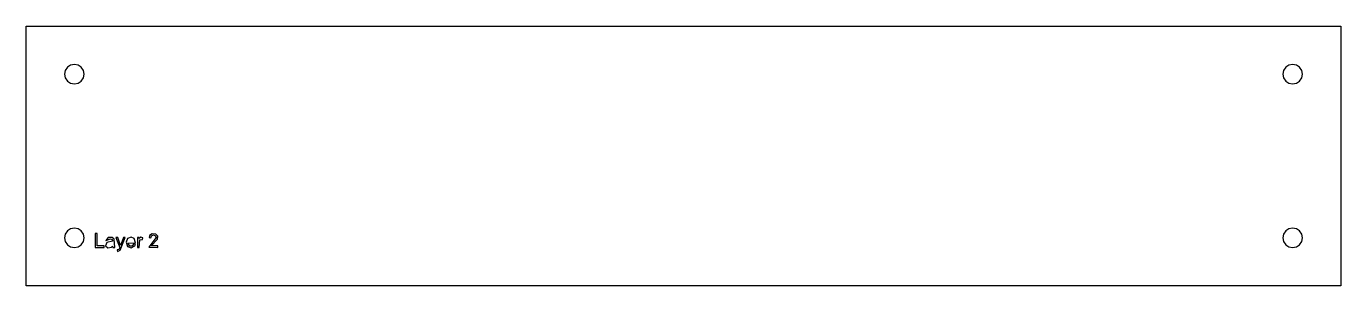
# Model space of a CAD drawing. Header units: metres. Extents: x -18 to 318, y -18 to 48.
import ezdxf

# ---------------------------------------------------------------- set-up
doc = ezdxf.new("R2010")
doc.units = ezdxf.units.M

msp = doc.modelspace()

# ---------------------------------------------------------------- linework, layer by layer
for points in [[(-18.31, 48.31), (318.31, 48.31), (318.31, -18.31), (-18.31, -18.31), (-18.31, 48.31)], [(-3.69, 36.96), (-4.23, 37.77), (-5.04, 38.31), (-6, 38.5), (-6.96, 38.31), (-7.77, 37.77), (-8.31, 36.96), (-8.5, 36), (-8.31, 35.04), (-7.77, 34.23), (-6.96, 33.69), (-6, 33.5), (-5.04, 33.69), (-4.23, 34.23), (-3.69, 35.04), (-3.5, 36), (-3.69, 36.96)], [(308.31, 36.96), (307.77, 37.77), (306.96, 38.31), (306, 38.5), (305.04, 38.31), (304.23, 37.77), (303.69, 36.96), (303.5, 36), (303.69, 35.04), (304.23, 34.23), (305.04, 33.69), (306, 33.5), (306.96, 33.69), (307.77, 34.23), (308.31, 35.04), (308.5, 36), (308.31, 36.96)], [(-3.69, -5.04), (-4.23, -4.23), (-5.04, -3.69), (-6, -3.5), (-6.96, -3.69), (-7.77, -4.23), (-8.31, -5.04), (-8.5, -6), (-8.31, -6.96), (-7.77, -7.77), (-6.96, -8.31), (-6, -8.5), (-5.04, -8.31), (-4.23, -7.77), (-3.69, -6.96), (-3.5, -6), (-3.69, -5.04)], [(-0.63, -8.5), (1.6, -8.5), (1.6, -8.08), (-0.16, -8.08), (-0.16, -4.92), (-0.63, -4.92), (-0.63, -8.5)], [(3.89, -8.5), (4.35, -8.5), (4.16, -6.32), (3.66, -5.9), (2.62, -5.94), (2.04, -6.65), (3.27, -6.22), (3.69, -6.41), (3.77, -6.85), (2.28, -7.22), (2, -8.06), (2.54, -8.53), (3.52, -8.39), (3.8, -8.18), (3.89, -8.5)], [(6.58, -5.91), (5.84, -8.01), (5.12, -5.91), (4.64, -5.91), (5.63, -8.5), (5.37, -9.03), (4.93, -9.11), (5.08, -9.55), (5.74, -9.21), (7.02, -5.91), (6.58, -5.91)], [(9.62, -7.72), (9.17, -7.66), (8.79, -8.13), (8.18, -8.14), (7.71, -7.4), (9.63, -7.32), (9.31, -6.2), (8.56, -5.85), (7.65, -6.14), (7.25, -7.1), (7.58, -8.21), (8.57, -8.56), (9.47, -8.07), (9.62, -7.72)], [(10.17, -8.5), (10.61, -8.5), (10.73, -6.52), (11.42, -6.4), (11.58, -5.99), (11.01, -5.86), (10.62, -6.2), (10.56, -5.91), (10.17, -5.91), (10.17, -8.5)], [(13.66, -8.08), (15.32, -6.32), (15.36, -5.58), (14.91, -5.05), (13.92, -4.95), (13.28, -5.42), (13.13, -5.94), (13.58, -5.99), (13.78, -5.46), (14.28, -5.27), (14.77, -5.45), (14.96, -5.94), (13.05, -8.38), (15.41, -8.5), (15.41, -8.08), (13.66, -8.08)], [(308.31, -5.04), (307.77, -4.23), (306.96, -3.69), (306, -3.5), (305.04, -3.69), (304.23, -4.23), (303.69, -5.04), (303.5, -6), (303.69, -6.96), (304.23, -7.77), (305.04, -8.31), (306, -8.5), (306.96, -8.31), (307.77, -7.77), (308.31, -6.96), (308.5, -6), (308.31, -5.04)]]:
    msp.add_lwpolyline(points)

doc.saveas('drawing.dxf')
